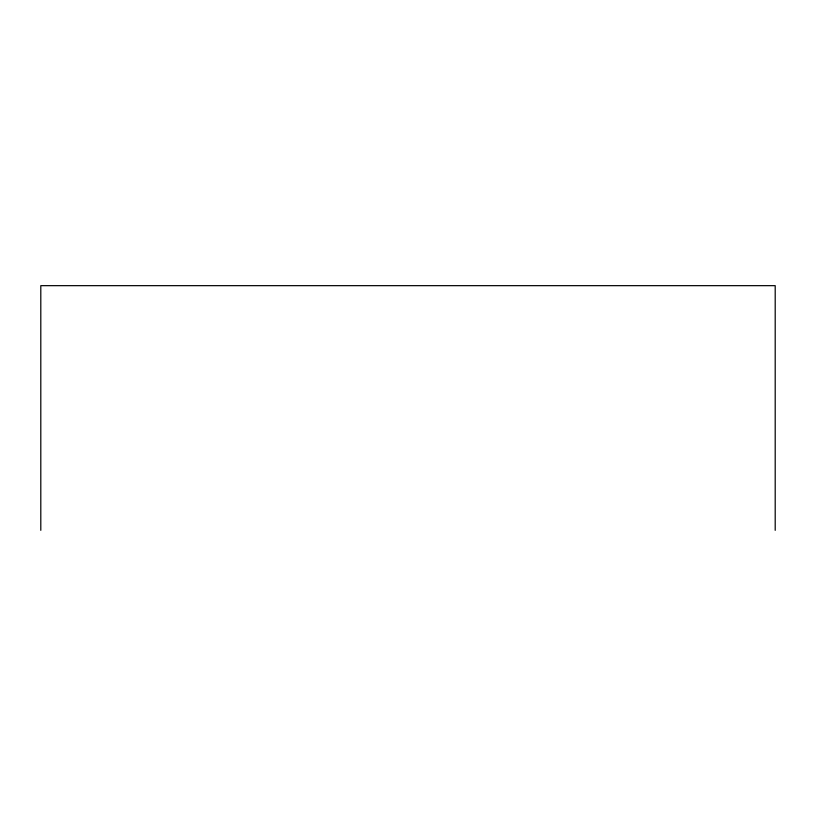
<?xml version="1.0" encoding="UTF-8"?>
<svg xmlns="http://www.w3.org/2000/svg" width="816" height="816" viewBox="0 0 816 816"><rect width="100%" height="100%" fill="white"/><g stroke="black" fill="none" stroke-linecap="round" stroke-linejoin="round"><path stroke-width="1.22" d="M775.2 530.339L775.2 285.661L40.8 285.661L40.8 530.339"/></g></svg>
